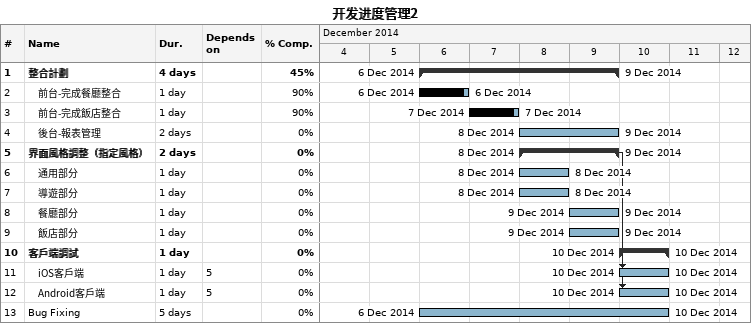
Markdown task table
开发进度管理2

| ID | Level | Task | Duration | Start | Finish | Predecessors | % complete |
|---|---|---|---|---|---|---|---|
| 1 | 1 | **整合計劃** | 4d | 2014-12-06 | 2014-12-09 |  | 45 |
| 2 | 2 | 前台-完成餐廳整合 | 1d | 2014-12-06 | 2014-12-06 |  | 90 |
| 3 | 2 | 前台-完成飯店整合 | 1d | 2014-12-07 | 2014-12-07 |  | 90 |
| 4 | 2 | 後台-報表管理 | 2d | 2014-12-08 | 2014-12-09 |  | 0 |
| 5 | 1 | **界面風格調整（指定風格）** | 2d | 2014-12-08 | 2014-12-09 |  | 0 |
| 6 | 2 | 通用部分 | 1d | 2014-12-08 | 2014-12-08 |  | 0 |
| 7 | 2 | 導遊部分 | 1d | 2014-12-08 | 2014-12-08 |  | 0 |
| 8 | 2 | 餐廳部分 | 1d | 2014-12-09 | 2014-12-09 |  | 0 |
| 9 | 2 | 飯店部分 | 1d | 2014-12-09 | 2014-12-09 |  | 0 |
| 10 | 1 | **客戶端調試** | 1d | 2014-12-10 | 2014-12-10 |  | 0 |
| 11 | 2 | iOS客戶端 | 1d | 2014-12-10 | 2014-12-10 | 5 | 0 |
| 12 | 2 | Android客戶端 | 1d | 2014-12-10 | 2014-12-10 | 5 | 0 |
| 13 | 1 | Bug Fixing | 5d | 2014-12-06 | 2014-12-10 |  | 0 |
